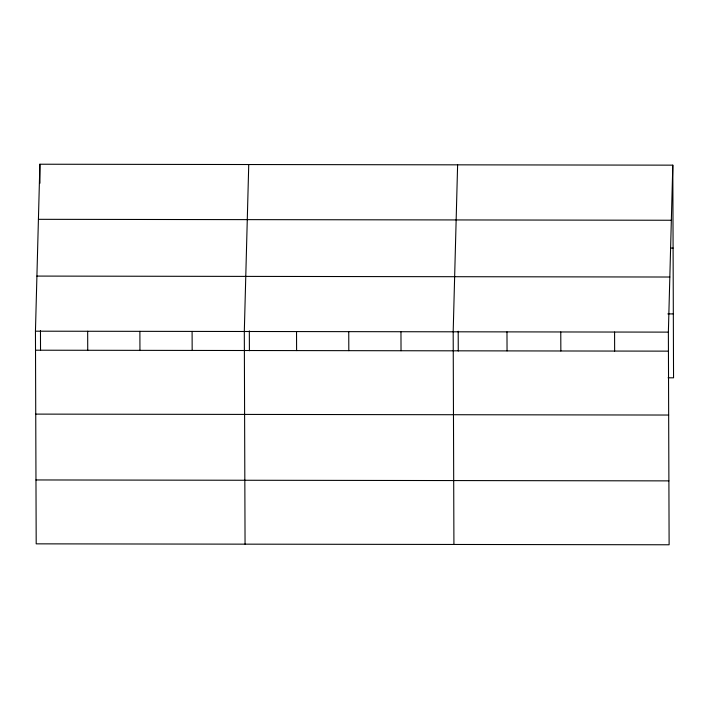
<?xml version="1.0" encoding="UTF-8"?>
<svg xmlns="http://www.w3.org/2000/svg" width="709" height="709" viewBox="0 0 709 709"><rect width="100%" height="100%" fill="white"/><g stroke="black" fill="none" stroke-linecap="round" stroke-linejoin="round"><path stroke-width="1.06" d="M672.806 165.153L668.374 332.122L669.119 544.778L36.194 543.847L35.45 331.183L39.881 164.222L672.806 165.153L673.55 377.817L668.064 377.808M248.744 164.523L244.313 331.493L245.057 544.158M457.615 164.834L453.184 331.803L453.92 544.468M38.419 219.32L671.343 220.251M670.9 248.07L673.098 248.07M36.912 276.085L669.837 277.024M667.834 313.901L673.328 313.91M35.45 331.183L668.374 332.122M35.512 350.202L668.445 351.141M35.742 414.109L668.667 415.04M35.973 479.949L668.897 480.879M614.579 332.042L614.641 351.061M560.775 331.963L560.846 350.982M506.979 331.883L507.05 350.902M458.191 331.218L458.262 351.052M400.966 331.723L401.028 350.742M348.748 331.652L348.81 350.671M296.53 331.573L296.601 350.592M249.329 330.908L249.4 350.742M192.095 331.422L192.166 350.432M139.886 331.342L139.948 350.361M87.668 331.263L87.73 350.281M39.881 164.222L39.952 183.232M40.466 330.607L40.528 350.432"/></g></svg>
